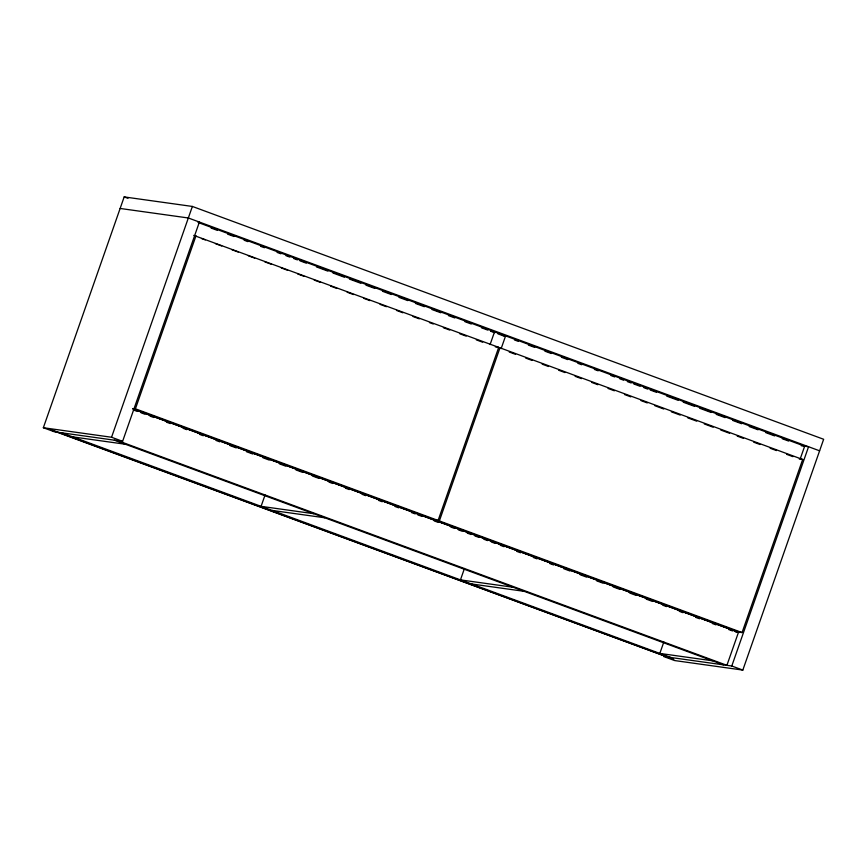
<?xml version="1.0" encoding="UTF-8"?>
<svg xmlns="http://www.w3.org/2000/svg" width="867" height="867" viewBox="0 0 867 867"><rect width="100%" height="100%" fill="white"/><g stroke="black" fill="none" stroke-linecap="round" stroke-linejoin="round"><path stroke-width="1.3" d="M199.388 222.06L122.605 441.325L54.393 431.799L43.35 427.724L124.176 196.917L192.376 206.444L823.65 439.276L742.824 670.083L674.624 660.556L663.569 656.482L731.781 666.008L742.824 670.083M43.35 427.724L111.55 437.25L192.376 206.444M196.029 235.716L135.415 408.812L438.106 520.46L498.72 347.353L193.753 235.39M265.074 494.938L261.086 506.35L313.691 513.697M490.083 344.578L494.548 331.823L490.614 331.27M439.363 520.926L499.988 347.819L802.679 459.467L742.065 632.563L738.651 632.086L435.96 520.449L439.363 520.926L742.065 632.563M501.137 348.653L505.602 335.897L502.968 335.529M464.452 568.481L460.453 579.893L513.069 587.241M663.829 642.014L659.83 653.425L712.446 660.773M800.219 458.881L804.663 446.202L198.023 222.451M731.781 666.008L808.564 446.743L801.249 445.725M120.134 208.459L188.334 217.985L819.608 450.818M495.317 346.876L498.72 347.353M497.712 347.504L499.988 347.819M799.266 458.99L802.679 459.467M72.752 436.892L125.368 444.24M438.106 520.46L434.692 519.983L133.269 408.801M272.13 510.425L324.746 517.772M471.507 583.968L524.123 591.316M735.487 631.935L739.421 632.487L132.792 408.736M211.115 228.064L217.454 230.405M227.609 234.144L233.96 236.485M244.115 240.235L247.919 241.633M260.609 246.315L264.413 247.724M277.104 252.405L280.919 253.803M285.991 255.678L289.795 257.076M293.61 258.485L297.414 259.894M299.949 260.826L306.3 263.167M316.455 266.906L327.878 271.122M332.95 272.997L344.372 277.212M349.444 279.076L360.867 283.292M365.95 285.167L374.826 288.44M382.445 291.247L391.331 294.531M398.939 297.338L407.826 300.611M415.445 303.417L424.321 306.701M431.939 309.508L440.826 312.781M448.434 315.588L454.785 317.929M464.94 321.679L471.28 324.02M481.434 327.759L487.785 330.099M491.145 331.346L494.829 332.7M497.94 333.849L504.28 336.19M514.434 339.929L518.238 341.338M528.393 345.088L534.744 347.429M544.888 351.168L551.239 353.508M561.393 357.258L567.733 359.588M577.888 363.338L581.692 364.747M594.383 369.429L598.197 370.827M610.888 375.509L614.692 376.917M619.775 378.781L623.579 380.19M627.383 381.599L631.187 382.997M633.734 383.929L640.074 386.27M643.888 387.679L647.692 389.088M650.228 390.02L656.579 392.361M666.723 396.1L678.146 400.316M683.229 402.19L694.651 406.406M699.723 408.27L711.146 412.486M716.218 414.361L725.105 417.634M732.723 420.441L741.61 423.725M749.218 426.531L758.105 429.804M765.724 432.611L774.599 435.895M782.218 438.702L788.558 441.043M124.176 196.917L127.991 198.326M201.48 238.512L205.284 239.91M215.417 243.649L221.746 245.979M231.879 249.718L238.208 252.059M248.341 255.787L254.681 258.128M264.814 261.867L271.143 264.197M281.276 267.936L287.606 270.276M297.739 274.005L304.068 276.345M314.201 280.084L320.541 282.414M330.663 286.153L337.003 288.494M347.136 292.222L353.465 294.563M363.598 298.302L369.927 300.632M380.06 304.371L386.389 306.712M396.522 310.44L402.862 312.781M412.995 316.52L419.325 318.85M429.458 322.589L433.251 323.987M443.384 327.726L449.724 330.067M459.846 333.806L466.186 336.136M476.319 339.875L482.648 342.205M509.243 352.013L515.572 354.354M525.705 358.093L532.035 360.423M542.168 364.162L548.508 366.503M558.63 370.231L564.97 372.572M575.103 376.311L581.432 378.641M591.565 382.38L597.894 384.72M608.027 388.449L614.356 390.789M624.489 394.528L630.829 396.858M640.962 400.597L647.291 402.938M654.888 405.734L663.754 409.007M671.351 411.814L680.216 415.076M687.813 417.883L696.689 421.156M704.286 423.952L713.151 427.225M720.748 430.032L729.613 433.294M737.21 436.101L743.539 438.431M753.672 442.17L760.012 444.511M770.145 448.25L776.474 450.58M786.607 454.319L792.937 456.649M133.084 409.072L738.456 632.357L726.904 665.325L117.728 440.642M133.475 410.004L137.289 411.402M141.093 412.811L144.897 414.209M149.98 416.084L153.784 417.493M166.475 422.175L170.29 423.573M182.98 428.255L186.784 429.664M199.475 434.345L203.279 435.743M215.97 440.425L219.785 441.834M229.928 445.573L236.279 447.914M246.434 451.664L252.774 454.005M262.929 457.743L269.279 460.084M279.423 463.834L285.774 466.175M295.929 469.914L302.269 472.255M312.423 476.005L318.774 478.346M328.929 482.085L332.733 483.493M345.424 488.175L349.228 489.573M361.918 494.255L365.733 495.664M378.424 500.346L382.228 501.744M394.918 506.426L398.722 507.834M411.413 512.516L415.228 513.914M417.764 514.857L421.568 516.255M434.259 520.937L438.073 522.346M450.764 527.028L454.568 528.426M458.372 529.835L462.176 531.233M467.259 533.107L471.063 534.516M474.878 535.914L478.682 537.323M483.753 539.198L487.568 540.596M491.372 542.005L495.176 543.403M500.259 545.278L504.063 546.687M516.754 551.369L520.558 552.767M533.248 557.448L537.063 558.857M549.754 563.539L553.558 564.937M563.713 568.687L570.053 571.028M580.207 574.767L586.558 577.108M596.713 580.857L603.053 583.198M613.207 586.937L619.547 589.278M629.702 593.028L636.053 595.369M646.208 599.108L652.548 601.449M662.702 605.199L666.506 606.597M679.197 611.278L683.012 612.687M695.702 617.369L699.506 618.767M712.197 623.449L716.001 624.858M728.692 629.54L732.507 630.938M111.55 437.25L122.605 441.325M114.314 440.165L723.501 664.848M61.709 432.817L670.885 657.5M51.977 430.01L50.719 429.837L673.789 659.353L51.977 430.01"/></g></svg>
